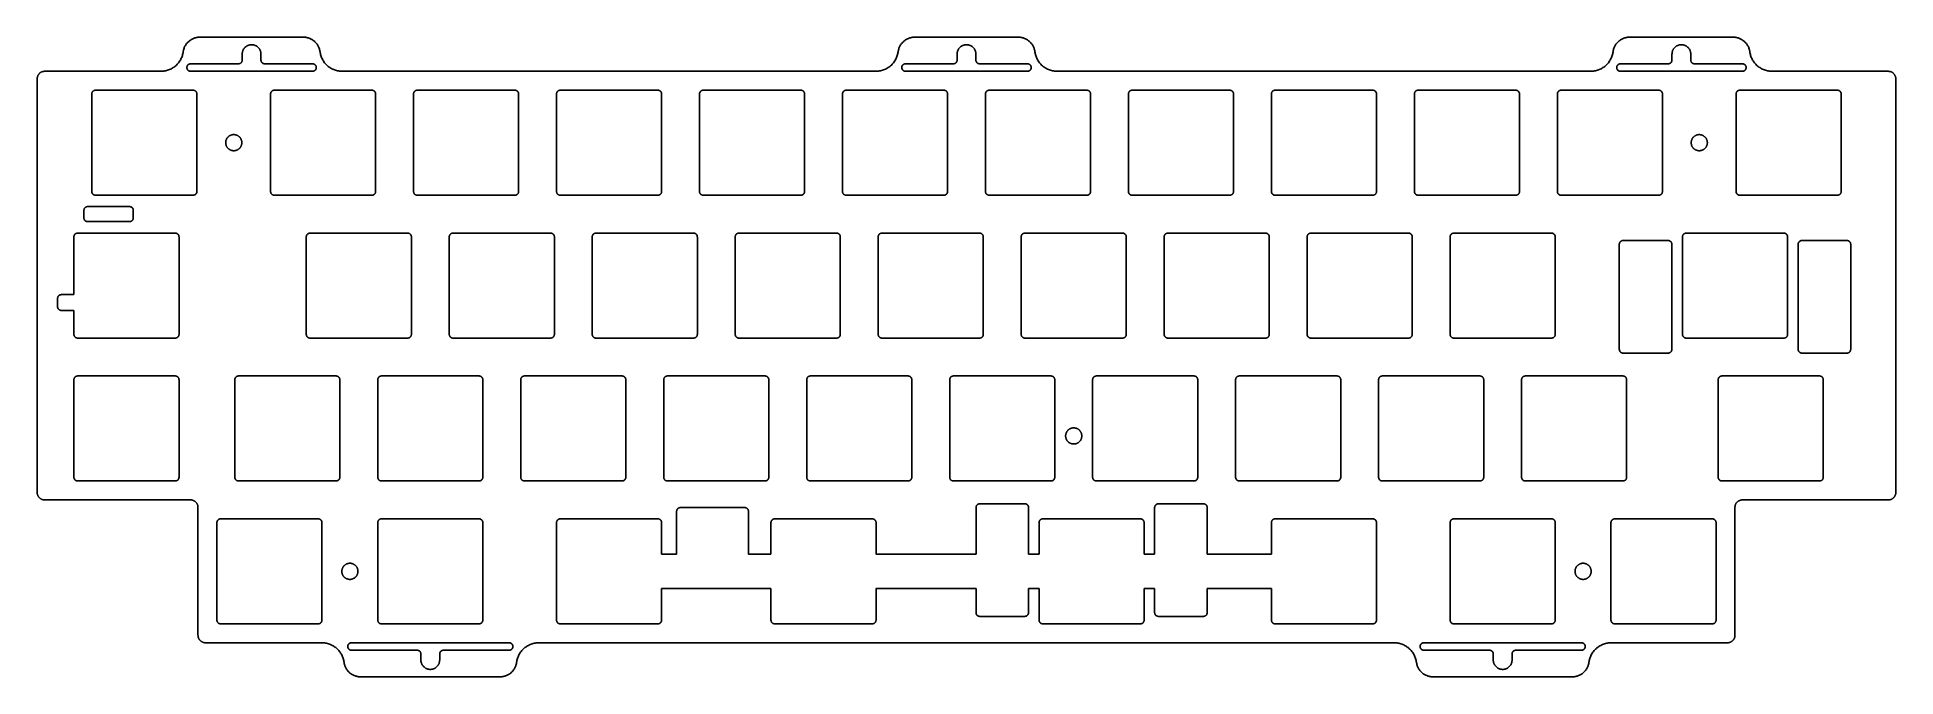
# Model space of a CAD drawing. Header units: millimetres. Extents: x -2983 to -2736, y -150 to -64.
import ezdxf

# ---------------------------------------------------------------- set-up
doc = ezdxf.new("R2010")
doc.units = ezdxf.units.MM
doc.layers.add('默认', color=7, linetype='Continuous', true_color=0xffffff)

msp = doc.modelspace()

# ---------------------------------------------------------------- linework, layer by layer
at = {"layer": '默认'}
for p, q in [((-2977.17, -87.37), (-2977.17, -88.37)), ((-2971.09, -86.87), (-2976.67, -86.87)), ((-2976.67, -88.87), (-2971.09, -88.87)), ((-2970.59, -88.37), (-2970.59, -87.37)), ((-2979.63, -98.61), (-2980.18, -98.61)), ((-2978.5, -98.61), (-2979.63, -98.61)), ((-2980.68, -99.11), (-2980.68, -100.21)), ((-2980.18, -100.71), (-2979.63, -100.71)), ((-2979.63, -100.71), (-2978.5, -100.71))]:
    msp.add_line(p, q, dxfattribs=at)
for points in [[(-2898.2, -127.5), (-2898.2, -133.2), (-2900.2, -133.2), (-2900.2, -129)], [(-2889.13, -127), (-2897.7, -127)], [(-2885.63, -133.2), (-2888.63, -133.2), (-2888.63, -127.5)], [(-2858.31, -133.2), (-2871.63, -133.2), (-2871.63, -129)], [(-2849.91, -133.2), (-2851.31, -133.2)], [(-2834.51, -133.2), (-2835.91, -133.2)], [(-2818.95, -133.2), (-2827.51, -133.2)], [(-2900.2, -142), (-2900.2, -137.8), (-2885.63, -137.8)], [(-2871.63, -142), (-2871.63, -137.8), (-2858.31, -137.8)], [(-2851.31, -137.8), (-2849.91, -137.8)], [(-2835.91, -137.8), (-2834.51, -137.8)], [(-2827.51, -137.8), (-2818.95, -137.8)]]:
    msp.add_lwpolyline(points, dxfattribs=at)
for points, weights in [([(-2963.94, -66.23), (-2963.68, -64.28), (-2961.71, -64.28)], [1, 0.752772652709, 1]), ([(-2947.94, -64.28), (-2945.98, -64.28), (-2945.71, -66.23)], [1, 0.752772652709, 1]), ([(-2868.69, -66.23), (-2868.43, -64.28), (-2866.46, -64.28)], [1, 0.752772652709, 1]), ([(-2852.69, -64.28), (-2850.73, -64.28), (-2850.46, -66.23)], [1, 0.752772652709, 1]), ([(-2773.44, -66.23), (-2773.18, -64.28), (-2771.21, -64.28)], [1, 0.752772652709, 1]), ([(-2757.44, -64.28), (-2755.48, -64.28), (-2755.21, -66.23)], [1, 0.752772652709, 1]), ([(-2966.91, -68.83), (-2964.29, -68.83), (-2963.94, -66.23)], [1, 0.752772652709, 1]), ([(-2945.71, -66.23), (-2945.37, -68.83), (-2942.74, -68.83)], [1, 0.752772652709, 1]), ([(-2871.66, -68.83), (-2869.04, -68.83), (-2868.69, -66.23)], [1, 0.752772652709, 1]), ([(-2850.46, -66.23), (-2850.12, -68.83), (-2847.49, -68.83)], [1, 0.752772652709, 1]), ([(-2776.41, -68.83), (-2773.79, -68.83), (-2773.44, -66.23)], [1, 0.752772652709, 1]), ([(-2755.21, -66.23), (-2754.87, -68.83), (-2752.24, -68.83)], [1, 0.752772652709, 1]), ([(-2983.4, -69.83), (-2983.4, -68.83), (-2982.4, -68.83)], [1, 0.707106781187, 1]), ([(-2956.08, -67.33), (-2956.08, -67.83), (-2956.58, -67.83)], [1, 0.707106781187, 1]), ([(-2953.08, -67.83), (-2953.58, -67.83), (-2953.58, -67.33)], [1, 0.707106781187, 1]), ([(-2860.83, -67.33), (-2860.83, -67.83), (-2861.33, -67.83)], [1, 0.707106781187, 1]), ([(-2857.83, -67.83), (-2858.33, -67.83), (-2858.33, -67.33)], [1, 0.707106781187, 1]), ([(-2765.58, -67.33), (-2765.58, -67.83), (-2766.08, -67.83)], [1, 0.707106781186, 1]), ([(-2762.58, -67.83), (-2763.08, -67.83), (-2763.08, -67.33)], [1, 0.707106781187, 1]), ([(-2736.76, -68.83), (-2735.76, -68.83), (-2735.76, -69.83)], [1, 0.707106781187, 1]), ([(-2975.62, -71.35), (-2976.12, -71.35), (-2976.12, -71.85)], [1, 0.707106781186, 1]), ([(-2962.12, -71.85), (-2962.12, -71.35), (-2962.62, -71.35)], [1, 0.707106781187, 1]), ([(-2951.8, -71.35), (-2952.3, -71.35), (-2952.3, -71.85)], [1, 0.707106781187, 1]), ([(-2938.3, -71.85), (-2938.3, -71.35), (-2938.8, -71.35)], [1, 0.707106781186, 1]), ([(-2932.75, -71.35), (-2933.25, -71.35), (-2933.25, -71.85)], [1, 0.707106781187, 1]), ([(-2919.25, -71.85), (-2919.25, -71.35), (-2919.75, -71.35)], [1, 0.707106781186, 1]), ([(-2913.7, -71.35), (-2914.2, -71.35), (-2914.2, -71.85)], [1, 0.707106781186, 1]), ([(-2900.2, -71.85), (-2900.2, -71.35), (-2900.7, -71.35)], [1, 0.707106781187, 1]), ([(-2894.65, -71.35), (-2895.15, -71.35), (-2895.15, -71.85)], [1, 0.707106781187, 1]), ([(-2881.15, -71.85), (-2881.15, -71.35), (-2881.65, -71.35)], [1, 0.707106781186, 1]), ([(-2875.6, -71.35), (-2876.1, -71.35), (-2876.1, -71.85)], [1, 0.707106781186, 1]), ([(-2862.1, -71.85), (-2862.1, -71.35), (-2862.6, -71.35)], [1, 0.707106781187, 1]), ([(-2856.55, -71.35), (-2857.05, -71.35), (-2857.05, -71.85)], [1, 0.707106781186, 1]), ([(-2843.05, -71.85), (-2843.05, -71.35), (-2843.55, -71.35)], [1, 0.707106781186, 1]), ([(-2837.5, -71.35), (-2838, -71.35), (-2838, -71.85)], [1, 0.707106781187, 1]), ([(-2824, -71.85), (-2824, -71.35), (-2824.5, -71.35)], [1, 0.707106781187, 1]), ([(-2818.45, -71.35), (-2818.95, -71.35), (-2818.95, -71.85)], [1, 0.707106781186, 1]), ([(-2804.95, -71.85), (-2804.95, -71.35), (-2805.45, -71.35)], [1, 0.707106781186, 1]), ([(-2799.4, -71.35), (-2799.9, -71.35), (-2799.9, -71.85)], [1, 0.707106781186, 1]), ([(-2785.9, -71.85), (-2785.9, -71.35), (-2786.4, -71.35)], [1, 0.707106781186, 1]), ([(-2780.35, -71.35), (-2780.85, -71.35), (-2780.85, -71.85)], [1, 0.707106781186, 1]), ([(-2766.85, -71.85), (-2766.85, -71.35), (-2767.35, -71.35)], [1, 0.707106781186, 1]), ([(-2756.54, -71.35), (-2757.04, -71.35), (-2757.04, -71.85)], [1, 0.707106781186, 1]), ([(-2743.04, -71.85), (-2743.04, -71.35), (-2743.54, -71.35)], [1, 0.707106781186, 1]), ([(-2976.12, -84.85), (-2976.12, -85.35), (-2975.62, -85.35)], [1, 0.707106781186, 1]), ([(-2962.62, -85.35), (-2962.12, -85.35), (-2962.12, -84.85)], [1, 0.707106781187, 1]), ([(-2952.3, -84.85), (-2952.3, -85.35), (-2951.8, -85.35)], [1, 0.707106781187, 1]), ([(-2938.8, -85.35), (-2938.3, -85.35), (-2938.3, -84.85)], [1, 0.707106781187, 1]), ([(-2933.25, -84.85), (-2933.25, -85.35), (-2932.75, -85.35)], [1, 0.707106781186, 1]), ([(-2919.75, -85.35), (-2919.25, -85.35), (-2919.25, -84.85)], [1, 0.707106781187, 1]), ([(-2914.2, -84.85), (-2914.2, -85.35), (-2913.7, -85.35)], [1, 0.707106781187, 1]), ([(-2900.7, -85.35), (-2900.2, -85.35), (-2900.2, -84.85)], [1, 0.707106781186, 1]), ([(-2895.15, -84.85), (-2895.15, -85.35), (-2894.65, -85.35)], [1, 0.707106781186, 1]), ([(-2881.65, -85.35), (-2881.15, -85.35), (-2881.15, -84.85)], [1, 0.707106781187, 1]), ([(-2876.1, -84.85), (-2876.1, -85.35), (-2875.6, -85.35)], [1, 0.707106781187, 1]), ([(-2862.6, -85.35), (-2862.1, -85.35), (-2862.1, -84.85)], [1, 0.707106781187, 1]), ([(-2857.05, -84.85), (-2857.05, -85.35), (-2856.55, -85.35)], [1, 0.707106781186, 1]), ([(-2843.55, -85.35), (-2843.05, -85.35), (-2843.05, -84.85)], [1, 0.707106781186, 1]), ([(-2838, -84.85), (-2838, -85.35), (-2837.5, -85.35)], [1, 0.707106781187, 1]), ([(-2824.5, -85.35), (-2824, -85.35), (-2824, -84.85)], [1, 0.707106781187, 1]), ([(-2818.95, -84.85), (-2818.95, -85.35), (-2818.45, -85.35)], [1, 0.707106781186, 1]), ([(-2805.45, -85.35), (-2804.95, -85.35), (-2804.95, -84.85)], [1, 0.707106781187, 1]), ([(-2799.9, -84.85), (-2799.9, -85.35), (-2799.4, -85.35)], [1, 0.707106781186, 1]), ([(-2786.4, -85.35), (-2785.9, -85.35), (-2785.9, -84.85)], [1, 0.707106781186, 1]), ([(-2780.85, -84.85), (-2780.85, -85.35), (-2780.35, -85.35)], [1, 0.707106781187, 1]), ([(-2767.35, -85.35), (-2766.85, -85.35), (-2766.85, -84.85)], [1, 0.707106781186, 1]), ([(-2757.04, -84.85), (-2757.04, -85.35), (-2756.54, -85.35)], [1, 0.707106781187, 1]), ([(-2743.54, -85.35), (-2743.04, -85.35), (-2743.04, -84.85)], [1, 0.707106781186, 1]), ([(-2976.67, -86.87), (-2977.17, -86.87), (-2977.17, -87.37)], [1, 0.707106781187, 1]), ([(-2977.17, -88.37), (-2977.17, -88.87), (-2976.67, -88.87)], [1, 0.707106781187, 1]), ([(-2970.59, -87.37), (-2970.59, -86.87), (-2971.09, -86.87)], [1, 0.707106781187, 1]), ([(-2971.09, -88.87), (-2970.59, -88.87), (-2970.59, -88.37)], [1, 0.707106781186, 1]), ([(-2978, -90.4), (-2978.5, -90.4), (-2978.5, -90.9)], [1, 0.707106781186, 1]), ([(-2964.5, -90.9), (-2964.5, -90.4), (-2965, -90.4)], [1, 0.707106781187, 1]), ([(-2947.04, -90.4), (-2947.54, -90.4), (-2947.54, -90.9)], [1, 0.707106781186, 1]), ([(-2933.54, -90.9), (-2933.54, -90.4), (-2934.04, -90.4)], [1, 0.707106781187, 1]), ([(-2927.99, -90.4), (-2928.49, -90.4), (-2928.49, -90.9)], [1, 0.707106781187, 1]), ([(-2914.49, -90.9), (-2914.49, -90.4), (-2914.99, -90.4)], [1, 0.707106781187, 1]), ([(-2908.94, -90.4), (-2909.44, -90.4), (-2909.44, -90.9)], [1, 0.707106781187, 1]), ([(-2895.44, -90.9), (-2895.44, -90.4), (-2895.94, -90.4)], [1, 0.707106781187, 1]), ([(-2889.89, -90.4), (-2890.39, -90.4), (-2890.39, -90.9)], [1, 0.707106781186, 1]), ([(-2876.39, -90.9), (-2876.39, -90.4), (-2876.89, -90.4)], [1, 0.707106781187, 1]), ([(-2870.84, -90.4), (-2871.34, -90.4), (-2871.34, -90.9)], [1, 0.707106781186, 1]), ([(-2857.34, -90.9), (-2857.34, -90.4), (-2857.84, -90.4)], [1, 0.707106781186, 1]), ([(-2851.79, -90.4), (-2852.29, -90.4), (-2852.29, -90.9)], [1, 0.707106781186, 1]), ([(-2838.29, -90.9), (-2838.29, -90.4), (-2838.79, -90.4)], [1, 0.707106781187, 1]), ([(-2832.74, -90.4), (-2833.24, -90.4), (-2833.24, -90.9)], [1, 0.707106781186, 1]), ([(-2819.24, -90.9), (-2819.24, -90.4), (-2819.74, -90.4)], [1, 0.707106781188, 1]), ([(-2813.69, -90.4), (-2814.19, -90.4), (-2814.19, -90.9)], [1, 0.707106781187, 1]), ([(-2800.19, -90.9), (-2800.19, -90.4), (-2800.69, -90.4)], [1, 0.707106781187, 1]), ([(-2794.64, -90.4), (-2795.14, -90.4), (-2795.14, -90.9)], [1, 0.707106781186, 1]), ([(-2781.14, -90.9), (-2781.14, -90.4), (-2781.64, -90.4)], [1, 0.707106781187, 1]), ([(-2772.1, -91.39), (-2772.6, -91.39), (-2772.6, -91.89)], [1, 0.707106781187, 1]), ([(-2765.6, -91.89), (-2765.6, -91.39), (-2766.1, -91.39)], [1, 0.707106781187, 1]), ([(-2763.68, -90.4), (-2764.18, -90.4), (-2764.18, -90.9)], [1, 0.707106781186, 1]), ([(-2750.18, -90.9), (-2750.18, -90.4), (-2750.68, -90.4)], [1, 0.707106781187, 1]), ([(-2748.77, -91.89), (-2748.77, -91.39), (-2748.27, -91.39)], [1, 0.707106781187, 1]), ([(-2742.27, -91.39), (-2741.77, -91.39), (-2741.77, -91.89)], [1, 0.707106781187, 1]), ([(-2980.18, -98.61), (-2980.68, -98.61), (-2980.68, -99.11)], [1, 0.707106781187, 1]), ([(-2980.68, -100.21), (-2980.68, -100.71), (-2980.18, -100.71)], [1, 0.707106781187, 1]), ([(-2978.5, -103.9), (-2978.5, -104.4), (-2978, -104.4)], [1, 0.707106781186, 1]), ([(-2965, -104.4), (-2964.5, -104.4), (-2964.5, -103.9)], [1, 0.707106781187, 1]), ([(-2947.54, -103.9), (-2947.54, -104.4), (-2947.04, -104.4)], [1, 0.707106781186, 1]), ([(-2934.04, -104.4), (-2933.54, -104.4), (-2933.54, -103.9)], [1, 0.707106781187, 1]), ([(-2928.49, -103.9), (-2928.49, -104.4), (-2927.99, -104.4)], [1, 0.707106781186, 1]), ([(-2914.99, -104.4), (-2914.49, -104.4), (-2914.49, -103.9)], [1, 0.707106781187, 1]), ([(-2909.44, -103.9), (-2909.44, -104.4), (-2908.94, -104.4)], [1, 0.707106781187, 1]), ([(-2895.94, -104.4), (-2895.44, -104.4), (-2895.44, -103.9)], [1, 0.707106781186, 1]), ([(-2890.39, -103.9), (-2890.39, -104.4), (-2889.89, -104.4)], [1, 0.707106781186, 1]), ([(-2876.89, -104.4), (-2876.39, -104.4), (-2876.39, -103.9)], [1, 0.707106781187, 1]), ([(-2871.34, -103.9), (-2871.34, -104.4), (-2870.84, -104.4)], [1, 0.707106781186, 1]), ([(-2857.84, -104.4), (-2857.34, -104.4), (-2857.34, -103.9)], [1, 0.707106781185, 1]), ([(-2852.29, -103.9), (-2852.29, -104.4), (-2851.79, -104.4)], [1, 0.707106781186, 1]), ([(-2838.79, -104.4), (-2838.29, -104.4), (-2838.29, -103.9)], [1, 0.707106781186, 1]), ([(-2833.24, -103.9), (-2833.24, -104.4), (-2832.74, -104.4)], [1, 0.707106781187, 1]), ([(-2819.74, -104.4), (-2819.24, -104.4), (-2819.24, -103.9)], [1, 0.707106781188, 1]), ([(-2814.19, -103.9), (-2814.19, -104.4), (-2813.69, -104.4)], [1, 0.707106781185, 1]), ([(-2800.69, -104.4), (-2800.19, -104.4), (-2800.19, -103.9)], [1, 0.707106781187, 1]), ([(-2795.14, -103.9), (-2795.14, -104.4), (-2794.64, -104.4)], [1, 0.707106781186, 1]), ([(-2781.64, -104.4), (-2781.14, -104.4), (-2781.14, -103.9)], [1, 0.707106781187, 1]), ([(-2764.18, -103.9), (-2764.18, -104.4), (-2763.68, -104.4)], [1, 0.707106781186, 1]), ([(-2750.68, -104.4), (-2750.18, -104.4), (-2750.18, -103.9)], [1, 0.707106781187, 1]), ([(-2766.1, -106.4), (-2765.6, -106.4), (-2765.6, -105.9)], [1, 0.707106781187, 1]), ([(-2748.27, -106.4), (-2748.77, -106.4), (-2748.77, -105.9)], [1, 0.707106781187, 1]), ([(-2978, -109.45), (-2978.5, -109.45), (-2978.5, -109.95)], [1, 0.707106781186, 1]), ([(-2964.5, -109.95), (-2964.5, -109.45), (-2965, -109.45)], [1, 0.707106781187, 1]), ([(-2956.57, -109.45), (-2957.07, -109.45), (-2957.07, -109.95)], [1, 0.707106781186, 1]), ([(-2943.07, -109.95), (-2943.07, -109.45), (-2943.57, -109.45)], [1, 0.707106781187, 1]), ([(-2937.52, -109.45), (-2938.02, -109.45), (-2938.02, -109.95)], [1, 0.707106781187, 1]), ([(-2924.02, -109.95), (-2924.02, -109.45), (-2924.52, -109.45)], [1, 0.707106781186, 1]), ([(-2918.47, -109.45), (-2918.97, -109.45), (-2918.97, -109.95)], [1, 0.707106781187, 1]), ([(-2904.97, -109.95), (-2904.97, -109.45), (-2905.47, -109.45)], [1, 0.707106781187, 1]), ([(-2899.42, -109.45), (-2899.92, -109.45), (-2899.92, -109.95)], [1, 0.707106781187, 1]), ([(-2885.92, -109.95), (-2885.92, -109.45), (-2886.42, -109.45)], [1, 0.707106781188, 1]), ([(-2880.37, -109.45), (-2880.87, -109.45), (-2880.87, -109.95)], [1, 0.707106781186, 1]), ([(-2866.87, -109.95), (-2866.87, -109.45), (-2867.37, -109.45)], [1, 0.707106781187, 1]), ([(-2861.32, -109.45), (-2861.82, -109.45), (-2861.82, -109.95)], [1, 0.707106781187, 1]), ([(-2847.82, -109.95), (-2847.82, -109.45), (-2848.32, -109.45)], [1, 0.707106781187, 1]), ([(-2842.27, -109.45), (-2842.77, -109.45), (-2842.77, -109.95)], [1, 0.707106781186, 1]), ([(-2828.77, -109.95), (-2828.77, -109.45), (-2829.27, -109.45)], [1, 0.707106781187, 1]), ([(-2823.22, -109.45), (-2823.72, -109.45), (-2823.72, -109.95)], [1, 0.707106781186, 1]), ([(-2809.72, -109.95), (-2809.72, -109.45), (-2810.22, -109.45)], [1, 0.707106781188, 1]), ([(-2804.17, -109.45), (-2804.67, -109.45), (-2804.67, -109.95)], [1, 0.707106781187, 1]), ([(-2790.67, -109.95), (-2790.67, -109.45), (-2791.17, -109.45)], [1, 0.707106781186, 1]), ([(-2785.12, -109.45), (-2785.62, -109.45), (-2785.62, -109.95)], [1, 0.707106781186, 1]), ([(-2771.62, -109.95), (-2771.62, -109.45), (-2772.12, -109.45)], [1, 0.707106781186, 1]), ([(-2758.92, -109.45), (-2759.42, -109.45), (-2759.42, -109.95)], [1, 0.707106781186, 1]), ([(-2745.42, -109.95), (-2745.42, -109.45), (-2745.92, -109.45)], [1, 0.707106781186, 1]), ([(-2978.5, -122.95), (-2978.5, -123.45), (-2978, -123.45)], [1, 0.707106781186, 1]), ([(-2965, -123.45), (-2964.5, -123.45), (-2964.5, -122.95)], [1, 0.707106781187, 1]), ([(-2957.07, -122.95), (-2957.07, -123.45), (-2956.57, -123.45)], [1, 0.707106781186, 1]), ([(-2943.57, -123.45), (-2943.07, -123.45), (-2943.07, -122.95)], [1, 0.707106781187, 1]), ([(-2938.02, -122.95), (-2938.02, -123.45), (-2937.52, -123.45)], [1, 0.707106781186, 1]), ([(-2924.52, -123.45), (-2924.02, -123.45), (-2924.02, -122.95)], [1, 0.707106781186, 1]), ([(-2918.97, -122.95), (-2918.97, -123.45), (-2918.47, -123.45)], [1, 0.707106781186, 1]), ([(-2905.47, -123.45), (-2904.97, -123.45), (-2904.97, -122.95)], [1, 0.707106781186, 1]), ([(-2899.92, -122.95), (-2899.92, -123.45), (-2899.42, -123.45)], [1, 0.707106781186, 1]), ([(-2886.42, -123.45), (-2885.92, -123.45), (-2885.92, -122.95)], [1, 0.707106781186, 1]), ([(-2880.87, -122.95), (-2880.87, -123.45), (-2880.37, -123.45)], [1, 0.707106781186, 1]), ([(-2867.37, -123.45), (-2866.87, -123.45), (-2866.87, -122.95)], [1, 0.707106781186, 1]), ([(-2861.82, -122.95), (-2861.82, -123.45), (-2861.32, -123.45)], [1, 0.707106781186, 1]), ([(-2848.32, -123.45), (-2847.82, -123.45), (-2847.82, -122.95)], [1, 0.707106781186, 1]), ([(-2842.77, -122.95), (-2842.77, -123.45), (-2842.27, -123.45)], [1, 0.707106781186, 1]), ([(-2829.27, -123.45), (-2828.77, -123.45), (-2828.77, -122.95)], [1, 0.707106781186, 1]), ([(-2823.72, -122.95), (-2823.72, -123.45), (-2823.22, -123.45)], [1, 0.707106781185, 1]), ([(-2810.22, -123.45), (-2809.72, -123.45), (-2809.72, -122.95)], [1, 0.707106781186, 1]), ([(-2804.67, -122.95), (-2804.67, -123.45), (-2804.17, -123.45)], [1, 0.707106781186, 1]), ([(-2791.17, -123.45), (-2790.67, -123.45), (-2790.67, -122.95)], [1, 0.707106781186, 1]), ([(-2785.62, -122.95), (-2785.62, -123.45), (-2785.12, -123.45)], [1, 0.707106781186, 1]), ([(-2772.12, -123.45), (-2771.62, -123.45), (-2771.62, -122.95)], [1, 0.707106781186, 1]), ([(-2759.42, -122.95), (-2759.42, -123.45), (-2758.92, -123.45)], [1, 0.707106781186, 1]), ([(-2745.92, -123.45), (-2745.42, -123.45), (-2745.42, -122.95)], [1, 0.707106781186, 1]), ([(-2982.4, -125.97), (-2983.4, -125.97), (-2983.4, -124.97)], [1, 0.707106781187, 1]), ([(-2961.97, -126.97), (-2961.97, -125.97), (-2962.97, -125.97)], [1, 0.707106781187, 1]), ([(-2756.19, -125.97), (-2757.19, -125.97), (-2757.19, -126.97)], [1, 0.707106781187, 1]), ([(-2735.76, -124.97), (-2735.76, -125.97), (-2736.76, -125.97)], [1, 0.707106781187, 1]), ([(-2958.95, -128.5), (-2959.45, -128.5), (-2959.45, -129)], [1, 0.707106781186, 1]), ([(-2945.45, -129), (-2945.45, -128.5), (-2945.95, -128.5)], [1, 0.707106781187, 1]), ([(-2937.52, -128.5), (-2938.02, -128.5), (-2938.02, -129)], [1, 0.707106781186, 1]), ([(-2924.02, -129), (-2924.02, -128.5), (-2924.52, -128.5)], [1, 0.707106781187, 1]), ([(-2913.7, -128.5), (-2914.2, -128.5), (-2914.2, -129)], [1, 0.707106781186, 1]), ([(-2900.2, -129), (-2900.2, -128.5), (-2900.7, -128.5)], [1, 0.707106781187, 1]), ([(-2897.7, -127), (-2898.2, -127), (-2898.2, -127.5)], [1, 0.707106781187, 1]), ([(-2888.63, -127.5), (-2888.63, -127), (-2889.13, -127)], [1, 0.707106781187, 1]), ([(-2885.13, -128.5), (-2885.63, -128.5), (-2885.63, -129)], [1, 0.707106781186, 1]), ([(-2871.63, -129), (-2871.63, -128.5), (-2872.13, -128.5)], [1, 0.707106781187, 1]), ([(-2857.81, -126.49), (-2858.31, -126.49), (-2858.31, -126.99)], [1, 0.707106781187, 1]), ([(-2849.41, -128.5), (-2849.91, -128.5), (-2849.91, -129)], [1, 0.707106781186, 1]), ([(-2835.91, -129), (-2835.91, -128.5), (-2836.41, -128.5)], [1, 0.707106781187, 1]), ([(-2827.51, -126.99), (-2827.51, -126.49), (-2828.01, -126.49)], [1, 0.707106781187, 1]), ([(-2818.45, -128.5), (-2818.95, -128.5), (-2818.95, -129)], [1, 0.707106781186, 1]), ([(-2804.95, -129), (-2804.95, -128.5), (-2805.45, -128.5)], [1, 0.707106781187, 1]), ([(-2794.64, -128.5), (-2795.14, -128.5), (-2795.14, -129)], [1, 0.707106781186, 1]), ([(-2781.14, -129), (-2781.14, -128.5), (-2781.64, -128.5)], [1, 0.707106781187, 1]), ([(-2773.21, -128.5), (-2773.71, -128.5), (-2773.71, -129)], [1, 0.707106781186, 1]), ([(-2759.71, -129), (-2759.71, -128.5), (-2760.21, -128.5)], [1, 0.707106781187, 1]), ([(-2858.31, -141.01), (-2858.31, -141.51), (-2857.81, -141.5)], [1, 0.707106781187, 1]), ([(-2851.81, -141.5), (-2851.31, -141.5), (-2851.31, -141)], [1, 0.707106781187, 1]), ([(-2834.51, -141), (-2834.51, -141.5), (-2834.01, -141.5)], [1, 0.707106781187, 1]), ([(-2828.01, -141.5), (-2827.51, -141.51), (-2827.51, -141.01)], [1, 0.707106781187, 1]), ([(-2959.45, -142), (-2959.45, -142.5), (-2958.95, -142.5)], [1, 0.707106781186, 1]), ([(-2945.95, -142.5), (-2945.45, -142.5), (-2945.45, -142)], [1, 0.707106781187, 1]), ([(-2938.02, -142), (-2938.02, -142.5), (-2937.52, -142.5)], [1, 0.707106781186, 1]), ([(-2924.52, -142.5), (-2924.02, -142.5), (-2924.02, -142)], [1, 0.707106781187, 1]), ([(-2914.2, -142), (-2914.2, -142.5), (-2913.7, -142.5)], [1, 0.707106781186, 1]), ([(-2900.7, -142.5), (-2900.2, -142.5), (-2900.2, -142)], [1, 0.707106781187, 1]), ([(-2885.63, -142), (-2885.63, -142.5), (-2885.13, -142.5)], [1, 0.707106781186, 1]), ([(-2872.13, -142.5), (-2871.63, -142.5), (-2871.63, -142)], [1, 0.707106781187, 1]), ([(-2849.91, -142), (-2849.91, -142.5), (-2849.41, -142.5)], [1, 0.707106781186, 1]), ([(-2836.41, -142.5), (-2835.91, -142.5), (-2835.91, -142)], [1, 0.707106781187, 1]), ([(-2818.95, -142), (-2818.95, -142.5), (-2818.45, -142.5)], [1, 0.707106781186, 1]), ([(-2805.45, -142.5), (-2804.95, -142.5), (-2804.95, -142)], [1, 0.707106781187, 1]), ([(-2795.14, -142), (-2795.14, -142.5), (-2794.64, -142.5)], [1, 0.707106781186, 1]), ([(-2781.64, -142.5), (-2781.14, -142.5), (-2781.14, -142)], [1, 0.707106781187, 1]), ([(-2773.71, -142), (-2773.71, -142.5), (-2773.21, -142.5)], [1, 0.707106781186, 1]), ([(-2760.21, -142.5), (-2759.71, -142.5), (-2759.71, -142)], [1, 0.707106781187, 1]), ([(-2960.97, -145.02), (-2961.97, -145.02), (-2961.97, -144.02)], [1, 0.707106781187, 1]), ([(-2942.51, -147.62), (-2942.86, -145.02), (-2945.48, -145.02)], [1, 0.752772652709, 1]), ([(-2932.77, -146.02), (-2932.27, -146.02), (-2932.27, -146.52)], [1, 0.707106781187, 1]), ([(-2929.77, -146.52), (-2929.77, -146.02), (-2929.27, -146.02)], [1, 0.707106781187, 1]), ([(-2916.55, -145.02), (-2919.17, -145.02), (-2919.52, -147.62)], [1, 0.752772652709, 1]), ([(-2799.63, -147.62), (-2799.98, -145.02), (-2802.61, -145.02)], [1, 0.752772652709, 1]), ([(-2789.89, -146.02), (-2789.39, -146.02), (-2789.39, -146.52)], [1, 0.707106781187, 1]), ([(-2786.89, -146.52), (-2786.89, -146.02), (-2786.39, -146.02)], [1, 0.707106781187, 1]), ([(-2773.67, -145.02), (-2776.3, -145.02), (-2776.65, -147.62)], [1, 0.752772652709, 1]), ([(-2757.19, -144.02), (-2757.19, -145.02), (-2758.19, -145.02)], [1, 0.707106781187, 1]), ([(-2940.28, -149.57), (-2942.25, -149.57), (-2942.51, -147.62)], [1, 0.752772652709, 1]), ([(-2919.52, -147.62), (-2919.78, -149.57), (-2921.75, -149.57)], [1, 0.752772652709, 1]), ([(-2797.4, -149.57), (-2799.37, -149.57), (-2799.63, -147.62)], [1, 0.752772652709, 1]), ([(-2776.65, -147.62), (-2776.91, -149.57), (-2778.88, -149.57)], [1, 0.752772652709, 1])]:
    msp.add_rational_spline(points, weights, degree=2, dxfattribs=at)
for points in [[(-2961.71, -64.28), (-2954.83, -64.28), (-2947.94, -64.28)], [(-2866.46, -64.28), (-2859.58, -64.28), (-2852.69, -64.28)], [(-2771.21, -64.28), (-2764.33, -64.28), (-2757.44, -64.28)], [(-2956.08, -66.53), (-2956.08, -66.93), (-2956.08, -67.33)], [(-2953.58, -67.33), (-2953.58, -66.93), (-2953.58, -66.53)], [(-2860.83, -66.53), (-2860.83, -66.93), (-2860.83, -67.33)], [(-2858.33, -67.33), (-2858.33, -66.93), (-2858.33, -66.53)], [(-2765.58, -66.53), (-2765.58, -66.93), (-2765.58, -67.33)], [(-2763.08, -67.33), (-2763.08, -66.93), (-2763.08, -66.53)], [(-2982.4, -68.83), (-2981.1, -68.83), (-2966.91, -68.83)], [(-2956.58, -67.83), (-2959.76, -67.83), (-2962.95, -67.83)], [(-2962.95, -68.83), (-2954.83, -68.83), (-2946.71, -68.83)], [(-2946.71, -67.83), (-2949.89, -67.83), (-2953.08, -67.83)], [(-2942.74, -68.83), (-2911.97, -68.83), (-2871.66, -68.83)], [(-2861.33, -67.83), (-2864.51, -67.83), (-2867.7, -67.83)], [(-2867.7, -68.83), (-2859.58, -68.83), (-2851.46, -68.83)], [(-2851.46, -67.83), (-2854.64, -67.83), (-2857.83, -67.83)], [(-2847.49, -68.83), (-2807.23, -68.83), (-2776.41, -68.83)], [(-2766.08, -67.83), (-2769.26, -67.83), (-2772.45, -67.83)], [(-2772.45, -68.83), (-2764.33, -68.83), (-2756.21, -68.83)], [(-2756.21, -67.83), (-2759.39, -67.83), (-2762.58, -67.83)], [(-2752.24, -68.83), (-2743.05, -68.83), (-2736.76, -68.83)], [(-2983.4, -124.97), (-2983.4, -97.4), (-2983.4, -69.83)], [(-2962.62, -71.35), (-2969.12, -71.35), (-2975.62, -71.35)], [(-2938.8, -71.35), (-2945.3, -71.35), (-2951.8, -71.35)], [(-2919.75, -71.35), (-2926.25, -71.35), (-2932.75, -71.35)], [(-2900.7, -71.35), (-2907.2, -71.35), (-2913.7, -71.35)], [(-2881.65, -71.35), (-2888.15, -71.35), (-2894.65, -71.35)], [(-2862.6, -71.35), (-2869.1, -71.35), (-2875.6, -71.35)], [(-2843.55, -71.35), (-2850.05, -71.35), (-2856.55, -71.35)], [(-2824.5, -71.35), (-2831, -71.35), (-2837.5, -71.35)], [(-2805.45, -71.35), (-2811.95, -71.35), (-2818.45, -71.35)], [(-2786.4, -71.35), (-2792.9, -71.35), (-2799.4, -71.35)], [(-2767.35, -71.35), (-2773.85, -71.35), (-2780.35, -71.35)], [(-2743.54, -71.35), (-2750.04, -71.35), (-2756.54, -71.35)], [(-2735.76, -69.83), (-2735.76, -97.4), (-2735.76, -124.97)], [(-2976.12, -71.85), (-2976.12, -78.35), (-2976.12, -84.85)], [(-2962.12, -84.85), (-2962.12, -78.35), (-2962.12, -71.85)], [(-2952.3, -71.85), (-2952.3, -78.35), (-2952.3, -84.85)], [(-2938.3, -84.85), (-2938.3, -78.35), (-2938.3, -71.85)], [(-2933.25, -71.85), (-2933.25, -78.35), (-2933.25, -84.85)], [(-2919.25, -84.85), (-2919.25, -78.35), (-2919.25, -71.85)], [(-2914.2, -71.85), (-2914.2, -78.35), (-2914.2, -84.85)], [(-2900.2, -84.85), (-2900.2, -78.35), (-2900.2, -71.85)], [(-2895.15, -71.85), (-2895.15, -78.35), (-2895.15, -84.85)], [(-2881.15, -84.85), (-2881.15, -78.35), (-2881.15, -71.85)], [(-2876.1, -71.85), (-2876.1, -78.35), (-2876.1, -84.85)], [(-2862.1, -84.85), (-2862.1, -78.35), (-2862.1, -71.85)], [(-2857.05, -71.85), (-2857.05, -78.35), (-2857.05, -84.85)], [(-2843.05, -84.85), (-2843.05, -78.35), (-2843.05, -71.85)], [(-2838, -71.85), (-2838, -78.35), (-2838, -84.85)], [(-2824, -84.85), (-2824, -78.35), (-2824, -71.85)], [(-2818.95, -71.85), (-2818.95, -78.35), (-2818.95, -84.85)], [(-2804.95, -84.85), (-2804.95, -78.35), (-2804.95, -71.85)], [(-2799.9, -71.85), (-2799.9, -78.35), (-2799.9, -84.85)], [(-2785.9, -84.85), (-2785.9, -78.35), (-2785.9, -71.85)], [(-2780.85, -71.85), (-2780.85, -78.35), (-2780.85, -84.85)], [(-2766.85, -84.85), (-2766.85, -78.35), (-2766.85, -71.85)], [(-2757.04, -71.85), (-2757.04, -78.35), (-2757.04, -84.85)], [(-2743.04, -84.85), (-2743.04, -78.35), (-2743.04, -71.85)], [(-2975.62, -85.35), (-2969.12, -85.35), (-2962.62, -85.35)], [(-2951.8, -85.35), (-2945.3, -85.35), (-2938.8, -85.35)], [(-2932.75, -85.35), (-2926.25, -85.35), (-2919.75, -85.35)], [(-2913.7, -85.35), (-2907.2, -85.35), (-2900.7, -85.35)], [(-2894.65, -85.35), (-2888.15, -85.35), (-2881.65, -85.35)], [(-2875.6, -85.35), (-2869.1, -85.35), (-2862.6, -85.35)], [(-2856.55, -85.35), (-2850.05, -85.35), (-2843.55, -85.35)], [(-2837.5, -85.35), (-2831, -85.35), (-2824.5, -85.35)], [(-2818.45, -85.35), (-2811.95, -85.35), (-2805.45, -85.35)], [(-2799.4, -85.35), (-2792.9, -85.35), (-2786.4, -85.35)], [(-2780.35, -85.35), (-2773.85, -85.35), (-2767.35, -85.35)], [(-2756.54, -85.35), (-2750.04, -85.35), (-2743.54, -85.35)], [(-2978.5, -90.9), (-2978.5, -94.76), (-2978.5, -98.61)], [(-2965, -90.4), (-2970.42, -90.4), (-2978, -90.4)], [(-2964.5, -103.9), (-2964.5, -97.4), (-2964.5, -90.9)], [(-2947.54, -90.9), (-2947.54, -97.4), (-2947.54, -103.9)], [(-2934.04, -90.4), (-2940.54, -90.4), (-2947.04, -90.4)], [(-2933.54, -103.9), (-2933.54, -97.4), (-2933.54, -90.9)], [(-2928.49, -90.9), (-2928.49, -97.4), (-2928.49, -103.9)], [(-2914.99, -90.4), (-2921.49, -90.4), (-2927.99, -90.4)], [(-2914.49, -103.9), (-2914.49, -97.4), (-2914.49, -90.9)], [(-2909.44, -90.9), (-2909.44, -97.4), (-2909.44, -103.9)], [(-2895.94, -90.4), (-2902.44, -90.4), (-2908.94, -90.4)], [(-2895.44, -103.9), (-2895.44, -97.4), (-2895.44, -90.9)], [(-2890.39, -90.9), (-2890.39, -97.4), (-2890.39, -103.9)], [(-2876.89, -90.4), (-2883.39, -90.4), (-2889.89, -90.4)], [(-2876.39, -103.9), (-2876.39, -97.4), (-2876.39, -90.9)], [(-2871.34, -90.9), (-2871.34, -97.4), (-2871.34, -103.9)], [(-2857.84, -90.4), (-2864.34, -90.4), (-2870.84, -90.4)], [(-2857.34, -103.9), (-2857.34, -97.4), (-2857.34, -90.9)], [(-2852.29, -90.9), (-2852.29, -97.4), (-2852.29, -103.9)], [(-2838.79, -90.4), (-2845.29, -90.4), (-2851.79, -90.4)], [(-2838.29, -103.9), (-2838.29, -97.4), (-2838.29, -90.9)], [(-2833.24, -90.9), (-2833.24, -97.4), (-2833.24, -103.9)], [(-2819.74, -90.4), (-2826.24, -90.4), (-2832.74, -90.4)], [(-2819.24, -103.9), (-2819.24, -97.4), (-2819.24, -90.9)], [(-2814.19, -90.9), (-2814.19, -97.4), (-2814.19, -103.9)], [(-2800.69, -90.4), (-2807.19, -90.4), (-2813.69, -90.4)], [(-2800.19, -103.9), (-2800.19, -97.4), (-2800.19, -90.9)], [(-2795.14, -90.9), (-2795.14, -97.4), (-2795.14, -103.9)], [(-2781.64, -90.4), (-2788.14, -90.4), (-2794.64, -90.4)], [(-2781.14, -103.9), (-2781.14, -97.4), (-2781.14, -90.9)], [(-2766.1, -91.39), (-2769.1, -91.39), (-2772.1, -91.39)], [(-2764.18, -90.9), (-2764.18, -97.4), (-2764.18, -103.9)], [(-2750.68, -90.4), (-2757.18, -90.4), (-2763.68, -90.4)], [(-2750.18, -103.9), (-2750.18, -97.4), (-2750.18, -90.9)], [(-2748.27, -91.39), (-2745.27, -91.39), (-2742.27, -91.39)], [(-2772.6, -91.89), (-2772.6, -98.88), (-2772.6, -105.87)], [(-2765.6, -105.9), (-2765.6, -98.89), (-2765.6, -91.89)], [(-2748.77, -105.9), (-2748.77, -98.89), (-2748.77, -91.89)], [(-2741.77, -91.89), (-2741.77, -98.88), (-2741.77, -105.87)], [(-2978.5, -100.71), (-2978.5, -102.3), (-2978.5, -103.9)], [(-2978, -104.4), (-2970.42, -104.4), (-2965, -104.4)], [(-2947.04, -104.4), (-2940.54, -104.4), (-2934.04, -104.4)], [(-2927.99, -104.4), (-2921.49, -104.4), (-2914.99, -104.4)], [(-2908.94, -104.4), (-2902.44, -104.4), (-2895.94, -104.4)], [(-2889.89, -104.4), (-2883.39, -104.4), (-2876.89, -104.4)], [(-2870.84, -104.4), (-2864.34, -104.4), (-2857.84, -104.4)], [(-2851.79, -104.4), (-2845.29, -104.4), (-2838.79, -104.4)], [(-2832.74, -104.4), (-2826.24, -104.4), (-2819.74, -104.4)], [(-2813.69, -104.4), (-2807.19, -104.4), (-2800.69, -104.4)], [(-2794.64, -104.4), (-2788.14, -104.4), (-2781.64, -104.4)], [(-2772.06, -106.4), (-2769.08, -106.4), (-2766.1, -106.4)], [(-2763.68, -104.4), (-2757.18, -104.4), (-2750.68, -104.4)], [(-2742.31, -106.4), (-2745.29, -106.4), (-2748.27, -106.4)], [(-2978.5, -109.95), (-2978.5, -116.45), (-2978.5, -122.95)], [(-2965, -109.45), (-2971.5, -109.45), (-2978, -109.45)], [(-2964.5, -122.95), (-2964.5, -116.45), (-2964.5, -109.95)], [(-2957.07, -109.95), (-2957.07, -116.45), (-2957.07, -122.95)], [(-2943.57, -109.45), (-2950.07, -109.45), (-2956.57, -109.45)], [(-2943.07, -122.95), (-2943.07, -116.45), (-2943.07, -109.95)], [(-2938.02, -109.95), (-2938.02, -116.45), (-2938.02, -122.95)], [(-2924.52, -109.45), (-2931.02, -109.45), (-2937.52, -109.45)], [(-2924.02, -122.95), (-2924.02, -116.45), (-2924.02, -109.95)], [(-2918.97, -109.95), (-2918.97, -116.45), (-2918.97, -122.95)], [(-2905.47, -109.45), (-2911.97, -109.45), (-2918.47, -109.45)], [(-2904.97, -122.95), (-2904.97, -116.45), (-2904.97, -109.95)], [(-2899.92, -109.95), (-2899.92, -116.45), (-2899.92, -122.95)], [(-2886.42, -109.45), (-2892.92, -109.45), (-2899.42, -109.45)], [(-2885.92, -122.95), (-2885.92, -116.45), (-2885.92, -109.95)], [(-2880.87, -109.95), (-2880.87, -116.45), (-2880.87, -122.95)], [(-2867.37, -109.45), (-2873.87, -109.45), (-2880.37, -109.45)], [(-2866.87, -122.95), (-2866.87, -116.45), (-2866.87, -109.95)], [(-2861.82, -109.95), (-2861.82, -116.45), (-2861.82, -122.95)], [(-2848.32, -109.45), (-2854.82, -109.45), (-2861.32, -109.45)], [(-2847.82, -122.95), (-2847.82, -116.45), (-2847.82, -109.95)], [(-2842.77, -109.95), (-2842.77, -116.45), (-2842.77, -122.95)], [(-2829.27, -109.45), (-2835.77, -109.45), (-2842.27, -109.45)], [(-2828.77, -122.95), (-2828.77, -116.45), (-2828.77, -109.95)], [(-2823.72, -109.95), (-2823.72, -116.45), (-2823.72, -122.95)], [(-2810.22, -109.45), (-2816.72, -109.45), (-2823.22, -109.45)], [(-2809.72, -122.95), (-2809.72, -116.45), (-2809.72, -109.95)], [(-2804.67, -109.95), (-2804.67, -116.45), (-2804.67, -122.95)], [(-2791.17, -109.45), (-2797.67, -109.45), (-2804.17, -109.45)], [(-2790.67, -122.95), (-2790.67, -116.45), (-2790.67, -109.95)], [(-2785.62, -109.95), (-2785.62, -116.45), (-2785.62, -122.95)], [(-2772.12, -109.45), (-2778.62, -109.45), (-2785.12, -109.45)], [(-2771.62, -122.95), (-2771.62, -116.45), (-2771.62, -109.95)], [(-2759.42, -109.95), (-2759.42, -116.45), (-2759.42, -122.95)], [(-2745.92, -109.45), (-2752.42, -109.45), (-2758.92, -109.45)], [(-2745.42, -122.95), (-2745.42, -116.45), (-2745.42, -109.95)], [(-2978, -123.45), (-2971.5, -123.45), (-2965, -123.45)], [(-2956.57, -123.45), (-2950.07, -123.45), (-2943.57, -123.45)], [(-2937.52, -123.45), (-2931.02, -123.45), (-2924.52, -123.45)], [(-2918.47, -123.45), (-2911.97, -123.45), (-2905.47, -123.45)], [(-2899.42, -123.45), (-2892.92, -123.45), (-2886.42, -123.45)], [(-2880.37, -123.45), (-2873.87, -123.45), (-2867.37, -123.45)], [(-2861.32, -123.45), (-2854.82, -123.45), (-2848.32, -123.45)], [(-2842.27, -123.45), (-2835.77, -123.45), (-2829.27, -123.45)], [(-2823.22, -123.45), (-2816.72, -123.45), (-2810.22, -123.45)], [(-2804.17, -123.45), (-2797.67, -123.45), (-2791.17, -123.45)], [(-2785.12, -123.45), (-2778.62, -123.45), (-2772.12, -123.45)], [(-2758.92, -123.45), (-2752.42, -123.45), (-2745.92, -123.45)], [(-2962.97, -125.97), (-2972.68, -125.97), (-2982.4, -125.97)], [(-2736.76, -125.97), (-2746.47, -125.97), (-2756.19, -125.97)], [(-2961.97, -144.02), (-2961.97, -135.49), (-2961.97, -126.97)], [(-2945.95, -128.5), (-2952.45, -128.5), (-2958.95, -128.5)], [(-2924.52, -128.5), (-2931.02, -128.5), (-2937.52, -128.5)], [(-2900.7, -128.5), (-2907.2, -128.5), (-2913.7, -128.5)], [(-2872.13, -128.5), (-2878.63, -128.5), (-2885.13, -128.5)], [(-2858.31, -126.99), (-2858.31, -130.09), (-2858.31, -133.2)], [(-2851.85, -126.49), (-2854.83, -126.49), (-2857.81, -126.49)], [(-2851.31, -133.2), (-2851.31, -130.11), (-2851.31, -127.02)], [(-2836.41, -128.5), (-2842.91, -128.5), (-2849.41, -128.5)], [(-2834.51, -127.02), (-2834.51, -130.11), (-2834.51, -133.2)], [(-2828.01, -126.49), (-2830.99, -126.49), (-2833.97, -126.49)], [(-2827.51, -133.2), (-2827.51, -130.09), (-2827.51, -126.99)], [(-2805.45, -128.5), (-2811.95, -128.5), (-2818.45, -128.5)], [(-2781.64, -128.5), (-2788.14, -128.5), (-2794.64, -128.5)], [(-2760.21, -128.5), (-2766.71, -128.5), (-2773.21, -128.5)], [(-2757.19, -126.97), (-2757.19, -135.49), (-2757.19, -144.02)], [(-2959.45, -129), (-2959.45, -135.5), (-2959.45, -142)], [(-2945.45, -142), (-2945.45, -135.5), (-2945.45, -129)], [(-2938.02, -129), (-2938.02, -135.5), (-2938.02, -142)], [(-2924.02, -142), (-2924.02, -135.5), (-2924.02, -129)], [(-2914.2, -129), (-2914.2, -135.5), (-2914.2, -142)], [(-2885.63, -129), (-2885.63, -131.1), (-2885.63, -133.2)], [(-2849.91, -129), (-2849.91, -131.1), (-2849.91, -133.2)], [(-2835.91, -133.2), (-2835.91, -131.1), (-2835.91, -129)], [(-2818.95, -129), (-2818.95, -131.1), (-2818.95, -133.2)], [(-2804.95, -142), (-2804.95, -135.5), (-2804.95, -129)], [(-2795.14, -129), (-2795.14, -135.5), (-2795.14, -142)], [(-2781.14, -142), (-2781.14, -135.5), (-2781.14, -129)], [(-2773.71, -129), (-2773.71, -135.5), (-2773.71, -142)], [(-2759.71, -142), (-2759.71, -135.5), (-2759.71, -129)], [(-2885.63, -137.8), (-2885.63, -139.9), (-2885.63, -142)], [(-2858.31, -137.8), (-2858.31, -139.4), (-2858.31, -141.01)], [(-2851.31, -141), (-2851.31, -139.4), (-2851.31, -137.8)], [(-2849.91, -137.8), (-2849.91, -139.9), (-2849.91, -142)], [(-2835.91, -142), (-2835.91, -139.9), (-2835.91, -137.8)], [(-2834.51, -137.8), (-2834.51, -139.4), (-2834.51, -141)], [(-2827.51, -141.01), (-2827.51, -139.4), (-2827.51, -137.8)], [(-2818.95, -137.8), (-2818.95, -139.9), (-2818.95, -142)], [(-2958.95, -142.5), (-2952.45, -142.5), (-2945.95, -142.5)], [(-2937.52, -142.5), (-2931.02, -142.5), (-2924.52, -142.5)], [(-2913.7, -142.5), (-2907.2, -142.5), (-2900.7, -142.5)], [(-2885.13, -142.5), (-2878.63, -142.5), (-2872.13, -142.5)], [(-2857.81, -141.5), (-2854.81, -141.5), (-2851.81, -141.5)], [(-2849.41, -142.5), (-2842.91, -142.5), (-2836.41, -142.5)], [(-2834.01, -141.5), (-2831.01, -141.5), (-2828.01, -141.5)], [(-2818.45, -142.5), (-2811.95, -142.5), (-2805.45, -142.5)], [(-2794.64, -142.5), (-2788.14, -142.5), (-2781.64, -142.5)], [(-2773.21, -142.5), (-2766.71, -142.5), (-2760.21, -142.5)], [(-2945.48, -145.02), (-2953.22, -145.02), (-2960.97, -145.02)], [(-2920.51, -145.02), (-2931.02, -145.02), (-2941.52, -145.02)], [(-2941.52, -146.02), (-2937.14, -146.02), (-2932.77, -146.02)], [(-2929.27, -146.02), (-2924.89, -146.02), (-2920.51, -146.02)], [(-2802.61, -145.02), (-2859.58, -145.02), (-2916.55, -145.02)], [(-2777.64, -145.02), (-2788.14, -145.02), (-2798.64, -145.02)], [(-2798.64, -146.02), (-2794.27, -146.02), (-2789.89, -146.02)], [(-2786.39, -146.02), (-2782.01, -146.02), (-2777.64, -146.02)], [(-2758.19, -145.02), (-2763.73, -145.02), (-2773.67, -145.02)], [(-2932.27, -146.52), (-2932.27, -146.92), (-2932.27, -147.32)], [(-2929.77, -147.32), (-2929.77, -146.92), (-2929.77, -146.52)], [(-2789.39, -146.52), (-2789.39, -146.92), (-2789.39, -147.32)], [(-2786.89, -147.32), (-2786.89, -146.92), (-2786.89, -146.52)], [(-2921.75, -149.57), (-2931.02, -149.57), (-2940.28, -149.57)], [(-2778.88, -149.57), (-2788.14, -149.57), (-2797.4, -149.57)]]:
    msp.add_open_spline(points, degree=2, dxfattribs=at)
for points, weights, knots in [([(-2953.58, -66.53), (-2953.58, -65.28), (-2954.83, -65.28), (-2956.08, -65.28), (-2956.08, -66.53)], [1, 0.707106803035, 1.0000000618, 0.707106824884, 1], [-242.193368, -242.193368, -242.193368, -240.229872, -240.229872, -238.266377, -238.266377, -238.266377]), ([(-2858.33, -66.53), (-2858.33, -65.28), (-2859.58, -65.28), (-2860.83, -65.28), (-2860.83, -66.53)], [1, 0.707106803035, 1.0000000618, 0.707106824884, 1], [-147.969501, -147.969501, -147.969501, -146.006006, -146.006006, -144.04251, -144.04251, -144.04251]), ([(-2763.08, -66.53), (-2763.08, -65.28), (-2764.33, -65.28), (-2765.58, -65.28), (-2765.58, -66.53)], [1, 0.707106803035, 1.0000000618, 0.707106824884, 1], [-108.885828, -108.885828, -108.885828, -106.922332, -106.922332, -104.958837, -104.958837, -104.958837]), ([(-2962.95, -67.83), (-2963.28, -67.83), (-2963.41, -68.13), (-2963.51, -68.38), (-2963.37, -68.6), (-2963.22, -68.83), (-2962.95, -68.83)], [1, 0.831555271881, 1, 0.881884916812, 1, 0.881884916812, 1], [-230.34508, -230.34508, -230.34508, -229.756186, -229.756186, -229.265235, -229.265235, -228.774284, -228.774284, -228.774284]), ([(-2946.71, -68.83), (-2946.46, -68.83), (-2946.31, -68.63), (-2946.16, -68.44), (-2946.22, -68.2), (-2946.32, -67.83), (-2946.71, -67.83)], [1, 0.898383925084, 1, 0.898383925084, 1, 0.789160246438, 1], [-212.602137, -212.602137, -212.602137, -212.147417, -212.147417, -211.692696, -211.692696, -211.031341, -211.031341, -211.031341]), ([(-2867.7, -67.83), (-2868.03, -67.83), (-2868.16, -68.13), (-2868.26, -68.38), (-2868.12, -68.6), (-2867.97, -68.83), (-2867.7, -68.83)], [1, 0.831555271881, 1, 0.881884916812, 1, 0.881884916812, 1], [-136.121214, -136.121214, -136.121214, -135.532319, -135.532319, -135.041368, -135.041368, -134.550417, -134.550417, -134.550417]), ([(-2851.46, -68.83), (-2851.21, -68.83), (-2851.06, -68.63), (-2850.91, -68.44), (-2850.97, -68.2), (-2851.07, -67.83), (-2851.46, -67.83)], [1, 0.898383925084, 1, 0.898383925084, 1, 0.789160246438, 1], [-118.378271, -118.378271, -118.378271, -117.92355, -117.92355, -117.46883, -117.46883, -116.807474, -116.807474, -116.807474]), ([(-2772.45, -67.83), (-2772.78, -67.83), (-2772.91, -68.13), (-2773.01, -68.38), (-2772.87, -68.6), (-2772.72, -68.83), (-2772.45, -68.83)], [1, 0.831555271881, 1, 0.881884916812, 1, 0.881884916812, 1], [-97.03754, -97.03754, -97.03754, -96.448646, -96.448646, -95.957695, -95.957695, -95.466744, -95.466744, -95.466744]), ([(-2756.21, -68.83), (-2755.96, -68.83), (-2755.81, -68.63), (-2755.66, -68.44), (-2755.72, -68.2), (-2755.82, -67.83), (-2756.21, -67.83)], [1, 0.898383925084, 1, 0.898383925084, 1, 0.789160246438, 1], [-79.294597, -79.294597, -79.294597, -78.839877, -78.839877, -78.385156, -78.385156, -77.723801, -77.723801, -77.723801]), ([(-2956.13, -78.35), (-2956.13, -77.27), (-2957.21, -77.27), (-2958.28, -77.27), (-2958.28, -78.35), (-2958.28, -79.42), (-2957.21, -79.42), (-2956.13, -79.42), (-2956.13, -78.35)], [1, 0.707106781187, 1, 0.707106781187, 1, 0.707106781187, 1, 0.707106781187, 1], [0, 0, 0, 1.688606, 1.688606, 3.377212, 3.377212, 5.065818, 5.065818, 6.754424, 6.754424, 6.754424]), ([(-2760.87, -78.35), (-2760.87, -77.27), (-2761.95, -77.27), (-2763.02, -77.27), (-2763.02, -78.35), (-2763.02, -79.42), (-2761.95, -79.42), (-2760.87, -79.42), (-2760.87, -78.35)], [1, 0.707106781187, 1, 0.707106781187, 1, 0.707106781187, 1, 0.707106781187, 1], [0, 0, 0, 1.688606, 1.688606, 3.377212, 3.377212, 5.065818, 5.065818, 6.754424, 6.754424, 6.754424]), ([(-2772.6, -105.87), (-2772.6, -106.1), (-2772.44, -106.26), (-2772.28, -106.41), (-2772.06, -106.4)], [1, 0.916284998338, 1, 0.916284998338, 1], [1988.6429263, 1988.6429263, 1988.6429263, 1989.0680246, 1989.0680246, 1989.493123, 1989.493123, 1989.493123]), ([(-2741.77, -105.87), (-2741.77, -106.1), (-2741.93, -106.26), (-2742.09, -106.41), (-2742.31, -106.4)], [1, 0.916284998338, 1, 0.916284998338, 1], [1988.6429263, 1988.6429263, 1988.6429263, 1989.0680246, 1989.0680246, 1989.493123, 1989.493123, 1989.493123]), ([(-2844.22, -117.45), (-2844.22, -116.37), (-2845.29, -116.37), (-2846.37, -116.37), (-2846.37, -117.45), (-2846.37, -118.52), (-2845.29, -118.52), (-2844.22, -118.52), (-2844.22, -117.45)], [1, 0.707106781187, 1, 0.707106781187, 1, 0.707106781187, 1, 0.707106781187, 1], [0, 0, 0, 1.688606, 1.688606, 3.377212, 3.377212, 5.065818, 5.065818, 6.754424, 6.754424, 6.754424]), ([(-2851.31, -127.02), (-2851.3, -126.79), (-2851.46, -126.63), (-2851.62, -126.48), (-2851.85, -126.49)], [1, 0.916284998338, 1, 0.916284998338, 1], [1968.1168737, 1968.1168737, 1968.1168737, 1968.5419721, 1968.5419721, 1968.9670704, 1968.9670704, 1968.9670704]), ([(-2833.97, -126.49), (-2834.19, -126.48), (-2834.35, -126.63), (-2834.52, -126.79), (-2834.51, -127.02)], [1, 0.916284998338, 1, 0.916284998338, 1], [1931.9306075, 1931.9306075, 1931.9306075, 1932.3557059, 1932.3557059, 1932.7808043, 1932.7808043, 1932.7808043]), ([(-2940.66, -135.5), (-2940.66, -134.42), (-2941.73, -134.42), (-2942.81, -134.42), (-2942.81, -135.5), (-2942.81, -136.57), (-2941.73, -136.57), (-2940.66, -136.57), (-2940.66, -135.5)], [1, 0.707106781187, 1, 0.707106781187, 1, 0.707106781187, 1, 0.707106781187, 1], [0, 0, 0, 1.688606, 1.688606, 3.377212, 3.377212, 5.065818, 5.065818, 6.754424, 6.754424, 6.754424]), ([(-2776.35, -135.5), (-2776.35, -134.42), (-2777.42, -134.42), (-2778.5, -134.42), (-2778.5, -135.5), (-2778.5, -136.57), (-2777.42, -136.57), (-2776.35, -136.57), (-2776.35, -135.5)], [1, 0.707106781187, 1, 0.707106781187, 1, 0.707106781187, 1, 0.707106781187, 1], [0, 0, 0, 1.688606, 1.688606, 3.377212, 3.377212, 5.065818, 5.065818, 6.754424, 6.754424, 6.754424]), ([(-2941.52, -145.02), (-2941.79, -145.02), (-2941.93, -145.24), (-2942.08, -145.46), (-2941.98, -145.71), (-2941.85, -146.02), (-2941.52, -146.02)], [1, 0.881884916812, 1, 0.881884916812, 1, 0.831555271881, 1], [-6.653891, -6.653891, -6.653891, -6.16294, -6.16294, -5.671989, -5.671989, -5.083094, -5.083094, -5.083094]), ([(-2920.51, -146.02), (-2920.12, -146.02), (-2920.03, -145.64), (-2919.97, -145.4), (-2920.12, -145.21), (-2920.27, -145.02), (-2920.51, -145.02)], [1, 0.789160246438, 1, 0.898383925084, 1, 0.898383925084, 1], [-24.396834, -24.396834, -24.396834, -23.735478, -23.735478, -23.280758, -23.280758, -22.826038, -22.826038, -22.826038]), ([(-2798.64, -145.02), (-2798.91, -145.02), (-2799.06, -145.24), (-2799.21, -145.46), (-2799.11, -145.71), (-2798.98, -146.02), (-2798.64, -146.02)], [1, 0.881884916812, 1, 0.881884916812, 1, 0.831555271881, 1], [-45.737564, -45.737564, -45.737564, -45.246613, -45.246613, -44.755663, -44.755663, -44.166768, -44.166768, -44.166768]), ([(-2777.64, -146.02), (-2777.25, -146.02), (-2777.15, -145.64), (-2777.09, -145.4), (-2777.24, -145.21), (-2777.39, -145.02), (-2777.64, -145.02)], [1, 0.789160246438, 1, 0.898383925084, 1, 0.898383925084, 1], [-63.480508, -63.480508, -63.480508, -62.819152, -62.819152, -62.364431, -62.364431, -61.909711, -61.909711, -61.909711]), ([(-2932.27, -147.32), (-2932.27, -148.57), (-2931.02, -148.57), (-2929.77, -148.57), (-2929.77, -147.32)], [1, 0.707106824884, 1.0000000618, 0.707106803035, 1], [2.838202, 2.838202, 2.838202, 4.801698, 4.801698, 6.765193, 6.765193, 6.765193]), ([(-2789.39, -147.32), (-2789.39, -148.57), (-2788.14, -148.57), (-2786.89, -148.57), (-2786.89, -147.32)], [1, 0.707106824884, 1.0000000618, 0.707106803035, 1], [-36.245472, -36.245472, -36.245472, -34.281976, -34.281976, -32.31848, -32.31848, -32.31848])]:
    msp.add_rational_spline(points, weights, degree=2, knots=knots, dxfattribs=at)

doc.saveas('drawing.dxf')
